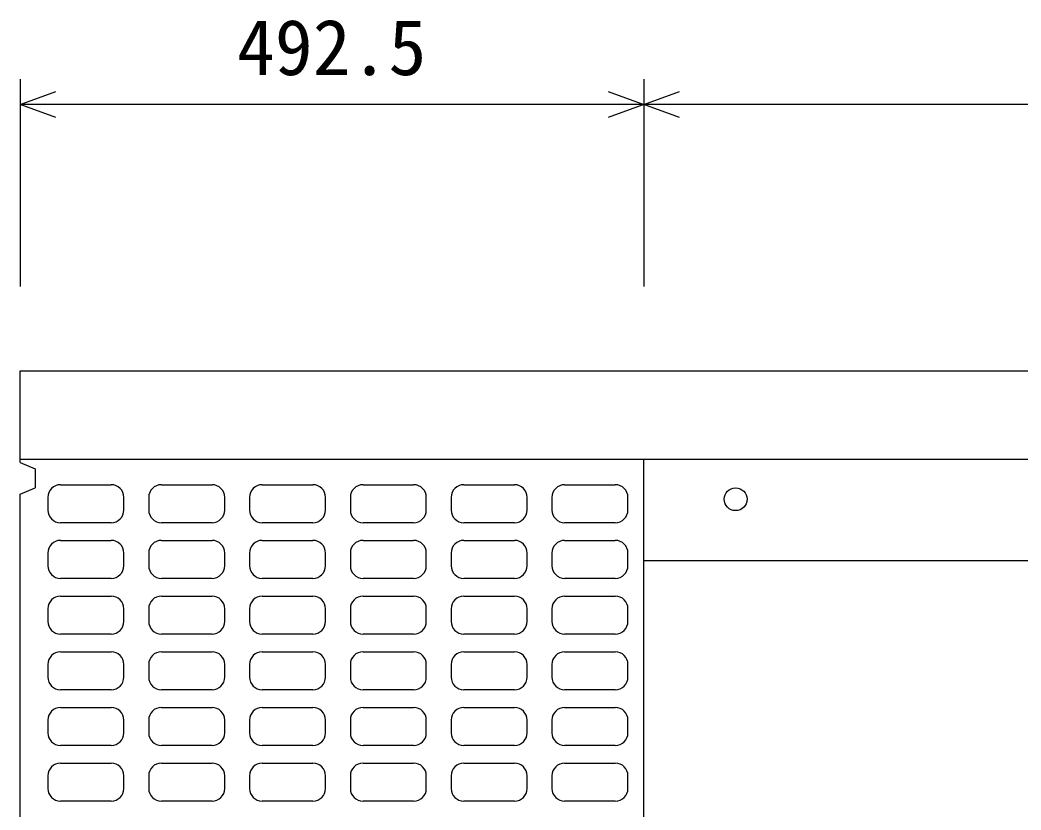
# Model space of a CAD drawing. Units: millimetres, scale not verified. Extents: x -16800 to 16800, y -5940 to 5940.
# Drawn here: x -9444 to -8653, y 3717 to 4341 of the extents above; entities that cross this region are included whole.
import ezdxf
from ezdxf.enums import TextEntityAlignment as Align

# ---------------------------------------------------------------- set-up
doc = ezdxf.new("R2010")
doc.units = ezdxf.units.MM
doc.header["$LTSCALE"] = 20
for name, color, linetype, lineweight in [('0-0_DIM', 7, 'Continuous', 25), ('0-2_HATCH', 6, 'Continuous', 25), ('0-5_OUTLINE', 3, 'Continuous', 25)]:
    doc.layers.add(name, color=color, linetype=linetype, lineweight=lineweight)
doc.styles.add('ＭＳ ゴシック', font='')
doc.styles.get('ＭＳ ゴシック').set_extended_font_data('MS Gothic')

msp = doc.modelspace()

# ---------------------------------------------------------------- linework, layer by layer
at = {"layer": '0-0_DIM'}
for p, q in [((-9443.72, 4294.36), (-9443.72, 4130.6)), ((-8951.22, 4294.36), (-8951.22, 4130.6)), ((-8951.22, 4274.36), (-9443.72, 4274.36)), ((-7936.22, 4274.36), (-8951.22, 4274.36))]:
    msp.add_line(p, q, dxfattribs=at)
for points in [[(-9415.53, 4264.1), (-9443.72, 4274.36), (-9415.53, 4284.62)], [(-8979.41, 4284.62), (-8951.22, 4274.36), (-8979.41, 4264.1)], [(-8923.03, 4264.1), (-8951.22, 4274.36), (-8923.03, 4284.62)]]:
    msp.add_lwpolyline(points, dxfattribs=at)
at = {"layer": '0-2_HATCH'}
for p, q in [((-9411.72, 3973.93), (-9371.72, 3973.93)), ((-9332.12, 3973.93), (-9292.12, 3973.93)), ((-9252.52, 3973.93), (-9212.52, 3973.93)), ((-9172.92, 3973.93), (-9132.92, 3973.93)), ((-9093.32, 3973.93), (-9053.32, 3973.93)), ((-9013.72, 3973.93), (-8973.72, 3973.93)), ((-9421.72, 3963.93), (-9421.72, 3953.93)), ((-9361.72, 3953.93), (-9361.72, 3963.93)), ((-9342.12, 3963.93), (-9342.12, 3953.93)), ((-9282.12, 3953.93), (-9282.12, 3963.93)), ((-9262.52, 3963.93), (-9262.52, 3953.93)), ((-9202.52, 3953.93), (-9202.52, 3963.93)), ((-9182.92, 3963.93), (-9182.92, 3953.93)), ((-9122.92, 3953.93), (-9122.92, 3963.93)), ((-9103.32, 3963.93), (-9103.32, 3953.93)), ((-9043.32, 3953.93), (-9043.32, 3963.93)), ((-9023.72, 3963.93), (-9023.72, 3953.93)), ((-8963.72, 3953.93), (-8963.72, 3963.93)), ((-9371.72, 3943.93), (-9411.72, 3943.93)), ((-9292.12, 3943.93), (-9332.12, 3943.93)), ((-9212.52, 3943.93), (-9252.52, 3943.93)), ((-9132.92, 3943.93), (-9172.92, 3943.93)), ((-9053.32, 3943.93), (-9093.32, 3943.93)), ((-8973.72, 3943.93), (-9013.72, 3943.93)), ((-9411.72, 3929.93), (-9371.72, 3929.93)), ((-9332.12, 3929.93), (-9292.12, 3929.93)), ((-9252.52, 3929.93), (-9212.52, 3929.93)), ((-9172.92, 3929.93), (-9132.92, 3929.93)), ((-9093.32, 3929.93), (-9053.32, 3929.93)), ((-9013.72, 3929.93), (-8973.72, 3929.93)), ((-9421.72, 3919.93), (-9421.72, 3909.93)), ((-9361.72, 3909.93), (-9361.72, 3919.93)), ((-9342.12, 3919.93), (-9342.12, 3909.93)), ((-9282.12, 3909.93), (-9282.12, 3919.93)), ((-9262.52, 3919.93), (-9262.52, 3909.93)), ((-9202.52, 3909.93), (-9202.52, 3919.93)), ((-9182.92, 3919.93), (-9182.92, 3909.93)), ((-9122.92, 3909.93), (-9122.92, 3919.93)), ((-9103.32, 3919.93), (-9103.32, 3909.93)), ((-9043.32, 3909.93), (-9043.32, 3919.93)), ((-9023.72, 3919.93), (-9023.72, 3909.93)), ((-8963.72, 3909.93), (-8963.72, 3919.93)), ((-9371.72, 3899.93), (-9411.72, 3899.93)), ((-9292.12, 3899.93), (-9332.12, 3899.93)), ((-9212.52, 3899.93), (-9252.52, 3899.93)), ((-9132.92, 3899.93), (-9172.92, 3899.93)), ((-9053.32, 3899.93), (-9093.32, 3899.93)), ((-8973.72, 3899.93), (-9013.72, 3899.93)), ((-9411.72, 3885.93), (-9371.72, 3885.93)), ((-9332.12, 3885.93), (-9292.12, 3885.93)), ((-9252.52, 3885.93), (-9212.52, 3885.93)), ((-9172.92, 3885.93), (-9132.92, 3885.93)), ((-9093.32, 3885.93), (-9053.32, 3885.93)), ((-9013.72, 3885.93), (-8973.72, 3885.93)), ((-9421.72, 3875.93), (-9421.72, 3865.93)), ((-9361.72, 3865.93), (-9361.72, 3875.93)), ((-9342.12, 3875.93), (-9342.12, 3865.93)), ((-9282.12, 3865.93), (-9282.12, 3875.93)), ((-9262.52, 3875.93), (-9262.52, 3865.93)), ((-9202.52, 3865.93), (-9202.52, 3875.93)), ((-9182.92, 3875.93), (-9182.92, 3865.93)), ((-9122.92, 3865.93), (-9122.92, 3875.93)), ((-9103.32, 3875.93), (-9103.32, 3865.93)), ((-9043.32, 3865.93), (-9043.32, 3875.93)), ((-9023.72, 3875.93), (-9023.72, 3865.93)), ((-8963.72, 3865.93), (-8963.72, 3875.93)), ((-9371.72, 3855.93), (-9411.72, 3855.93)), ((-9292.12, 3855.93), (-9332.12, 3855.93)), ((-9212.52, 3855.93), (-9252.52, 3855.93)), ((-9132.92, 3855.93), (-9172.92, 3855.93)), ((-9053.32, 3855.93), (-9093.32, 3855.93)), ((-8973.72, 3855.93), (-9013.72, 3855.93)), ((-9411.72, 3841.93), (-9371.72, 3841.93)), ((-9332.12, 3841.93), (-9292.12, 3841.93)), ((-9252.52, 3841.93), (-9212.52, 3841.93)), ((-9172.92, 3841.93), (-9132.92, 3841.93)), ((-9093.32, 3841.93), (-9053.32, 3841.93)), ((-9013.72, 3841.93), (-8973.72, 3841.93)), ((-9421.72, 3831.93), (-9421.72, 3821.93)), ((-9361.72, 3821.93), (-9361.72, 3831.93)), ((-9342.12, 3831.93), (-9342.12, 3821.93)), ((-9282.12, 3821.93), (-9282.12, 3831.93)), ((-9262.52, 3831.93), (-9262.52, 3821.93)), ((-9202.52, 3821.93), (-9202.52, 3831.93)), ((-9182.92, 3831.93), (-9182.92, 3821.93)), ((-9122.92, 3821.93), (-9122.92, 3831.93)), ((-9103.32, 3831.93), (-9103.32, 3821.93)), ((-9043.32, 3821.93), (-9043.32, 3831.93)), ((-9023.72, 3831.93), (-9023.72, 3821.93)), ((-8963.72, 3821.93), (-8963.72, 3831.93)), ((-9371.72, 3811.93), (-9411.72, 3811.93)), ((-9292.12, 3811.93), (-9332.12, 3811.93)), ((-9212.52, 3811.93), (-9252.52, 3811.93)), ((-9132.92, 3811.93), (-9172.92, 3811.93)), ((-9053.32, 3811.93), (-9093.32, 3811.93)), ((-8973.72, 3811.93), (-9013.72, 3811.93)), ((-9411.72, 3797.93), (-9371.72, 3797.93)), ((-9332.12, 3797.93), (-9292.12, 3797.93)), ((-9252.52, 3797.93), (-9212.52, 3797.93)), ((-9172.92, 3797.93), (-9132.92, 3797.93)), ((-9093.32, 3797.93), (-9053.32, 3797.93)), ((-9013.72, 3797.93), (-8973.72, 3797.93)), ((-9421.72, 3787.93), (-9421.72, 3777.93)), ((-9361.72, 3777.93), (-9361.72, 3787.93)), ((-9342.12, 3787.93), (-9342.12, 3777.93)), ((-9282.12, 3777.93), (-9282.12, 3787.93)), ((-9262.52, 3787.93), (-9262.52, 3777.93)), ((-9202.52, 3777.93), (-9202.52, 3787.93)), ((-9182.92, 3787.93), (-9182.92, 3777.93)), ((-9122.92, 3777.93), (-9122.92, 3787.93)), ((-9103.32, 3787.93), (-9103.32, 3777.93)), ((-9043.32, 3777.93), (-9043.32, 3787.93)), ((-9023.72, 3787.93), (-9023.72, 3777.93)), ((-8963.72, 3777.93), (-8963.72, 3787.93)), ((-9371.72, 3767.93), (-9411.72, 3767.93)), ((-9292.12, 3767.93), (-9332.12, 3767.93)), ((-9212.52, 3767.93), (-9252.52, 3767.93)), ((-9132.92, 3767.93), (-9172.92, 3767.93)), ((-9053.32, 3767.93), (-9093.32, 3767.93)), ((-8973.72, 3767.93), (-9013.72, 3767.93)), ((-9411.72, 3753.93), (-9371.72, 3753.93)), ((-9332.12, 3753.93), (-9292.12, 3753.93)), ((-9252.52, 3753.93), (-9212.52, 3753.93)), ((-9172.92, 3753.93), (-9132.92, 3753.93)), ((-9093.32, 3753.93), (-9053.32, 3753.93)), ((-9013.72, 3753.93), (-8973.72, 3753.93)), ((-9421.72, 3743.93), (-9421.72, 3733.93)), ((-9361.72, 3733.93), (-9361.72, 3743.93)), ((-9342.12, 3743.93), (-9342.12, 3733.93)), ((-9282.12, 3733.93), (-9282.12, 3743.93)), ((-9262.52, 3743.93), (-9262.52, 3733.93)), ((-9202.52, 3733.93), (-9202.52, 3743.93)), ((-9182.92, 3743.93), (-9182.92, 3733.93)), ((-9122.92, 3733.93), (-9122.92, 3743.93)), ((-9103.32, 3743.93), (-9103.32, 3733.93)), ((-9043.32, 3733.93), (-9043.32, 3743.93)), ((-9023.72, 3743.93), (-9023.72, 3733.93)), ((-8963.72, 3733.93), (-8963.72, 3743.93)), ((-9371.72, 3723.93), (-9411.72, 3723.93)), ((-9292.12, 3723.93), (-9332.12, 3723.93)), ((-9212.52, 3723.93), (-9252.52, 3723.93)), ((-9132.92, 3723.93), (-9172.92, 3723.93)), ((-9053.32, 3723.93), (-9093.32, 3723.93)), ((-8973.72, 3723.93), (-9013.72, 3723.93))]:
    msp.add_line(p, q, dxfattribs=at)
msp.add_circle((-8878.72, 3962.43), 9, dxfattribs=at)
for centre, start, end in [((-9411.72, 3963.93), 90, 180), ((-9371.72, 3963.93), 0, 90), ((-9332.12, 3963.93), 90, 180), ((-9292.12, 3963.93), 0, 90), ((-9252.52, 3963.93), 90, 180), ((-9212.52, 3963.93), 0, 90), ((-9172.92, 3963.93), 90, 180), ((-9132.92, 3963.93), 0, 90), ((-9093.32, 3963.93), 90, 180), ((-9053.32, 3963.93), 0, 90), ((-9013.72, 3963.93), 90, 180), ((-8973.72, 3963.93), 0, 90), ((-9411.72, 3953.93), 180, 270), ((-9371.72, 3953.93), 270, 0), ((-9332.12, 3953.93), 180, 270), ((-9292.12, 3953.93), 270, 0), ((-9252.52, 3953.93), 180, 270), ((-9212.52, 3953.93), 270, 0), ((-9172.92, 3953.93), 180, 270), ((-9132.92, 3953.93), 270, 0), ((-9093.32, 3953.93), 180, 270), ((-9053.32, 3953.93), 270, 0), ((-9013.72, 3953.93), 180, 270), ((-8973.72, 3953.93), 270, 0), ((-9411.72, 3919.93), 90, 180), ((-9371.72, 3919.93), 0, 90), ((-9332.12, 3919.93), 90, 180), ((-9292.12, 3919.93), 0, 90), ((-9252.52, 3919.93), 90, 180), ((-9212.52, 3919.93), 0, 90), ((-9172.92, 3919.93), 90, 180), ((-9132.92, 3919.93), 0, 90), ((-9093.32, 3919.93), 90, 180), ((-9053.32, 3919.93), 0, 90), ((-9013.72, 3919.93), 90, 180), ((-8973.72, 3919.93), 0, 90), ((-9411.72, 3909.93), 180, 270), ((-9371.72, 3909.93), 270, 0), ((-9332.12, 3909.93), 180, 270), ((-9292.12, 3909.93), 270, 0), ((-9252.52, 3909.93), 180, 270), ((-9212.52, 3909.93), 270, 0), ((-9172.92, 3909.93), 180, 270), ((-9132.92, 3909.93), 270, 0), ((-9093.32, 3909.93), 180, 270), ((-9053.32, 3909.93), 270, 0), ((-9013.72, 3909.93), 180, 270), ((-8973.72, 3909.93), 270, 0), ((-9411.72, 3875.93), 90, 180), ((-9371.72, 3875.93), 0, 90), ((-9332.12, 3875.93), 90, 180), ((-9292.12, 3875.93), 0, 90), ((-9252.52, 3875.93), 90, 180), ((-9212.52, 3875.93), 0, 90), ((-9172.92, 3875.93), 90, 180), ((-9132.92, 3875.93), 0, 90), ((-9093.32, 3875.93), 90, 180), ((-9053.32, 3875.93), 0, 90), ((-9013.72, 3875.93), 90, 180), ((-8973.72, 3875.93), 0, 90), ((-9411.72, 3865.93), 180, 270), ((-9371.72, 3865.93), 270, 0), ((-9332.12, 3865.93), 180, 270), ((-9292.12, 3865.93), 270, 0), ((-9252.52, 3865.93), 180, 270), ((-9212.52, 3865.93), 270, 0), ((-9172.92, 3865.93), 180, 270), ((-9132.92, 3865.93), 270, 0), ((-9093.32, 3865.93), 180, 270), ((-9053.32, 3865.93), 270, 0), ((-9013.72, 3865.93), 180, 270), ((-8973.72, 3865.93), 270, 0), ((-9411.72, 3831.93), 90, 180), ((-9371.72, 3831.93), 0, 90), ((-9332.12, 3831.93), 90, 180), ((-9292.12, 3831.93), 0, 90), ((-9252.52, 3831.93), 90, 180), ((-9212.52, 3831.93), 0, 90), ((-9172.92, 3831.93), 90, 180), ((-9132.92, 3831.93), 0, 90), ((-9093.32, 3831.93), 90, 180), ((-9053.32, 3831.93), 0, 90), ((-9013.72, 3831.93), 90, 180), ((-8973.72, 3831.93), 0, 90), ((-9411.72, 3821.93), 180, 270), ((-9371.72, 3821.93), 270, 0), ((-9332.12, 3821.93), 180, 270), ((-9292.12, 3821.93), 270, 0), ((-9252.52, 3821.93), 180, 270), ((-9212.52, 3821.93), 270, 0), ((-9172.92, 3821.93), 180, 270), ((-9132.92, 3821.93), 270, 0), ((-9093.32, 3821.93), 180, 270), ((-9053.32, 3821.93), 270, 0), ((-9013.72, 3821.93), 180, 270), ((-8973.72, 3821.93), 270, 0), ((-9411.72, 3787.93), 90, 180), ((-9371.72, 3787.93), 0, 90), ((-9332.12, 3787.93), 90, 180), ((-9292.12, 3787.93), 0, 90), ((-9252.52, 3787.93), 90, 180), ((-9212.52, 3787.93), 0, 90), ((-9172.92, 3787.93), 90, 180), ((-9132.92, 3787.93), 0, 90), ((-9093.32, 3787.93), 90, 180), ((-9053.32, 3787.93), 0, 90), ((-9013.72, 3787.93), 90, 180), ((-8973.72, 3787.93), 0, 90), ((-9411.72, 3777.93), 180, 270), ((-9371.72, 3777.93), 270, 0), ((-9332.12, 3777.93), 180, 270), ((-9292.12, 3777.93), 270, 0), ((-9252.52, 3777.93), 180, 270), ((-9212.52, 3777.93), 270, 0), ((-9172.92, 3777.93), 180, 270), ((-9132.92, 3777.93), 270, 0), ((-9093.32, 3777.93), 180, 270), ((-9053.32, 3777.93), 270, 0), ((-9013.72, 3777.93), 180, 270), ((-8973.72, 3777.93), 270, 0), ((-9411.72, 3743.93), 90, 180), ((-9371.72, 3743.93), 0, 90), ((-9332.12, 3743.93), 90, 180), ((-9292.12, 3743.93), 0, 90), ((-9252.52, 3743.93), 90, 180), ((-9212.52, 3743.93), 0, 90), ((-9172.92, 3743.93), 90, 180), ((-9132.92, 3743.93), 0, 90), ((-9093.32, 3743.93), 90, 180), ((-9053.32, 3743.93), 0, 90), ((-9013.72, 3743.93), 90, 180), ((-8973.72, 3743.93), 0, 90), ((-9411.72, 3733.93), 180, 270), ((-9371.72, 3733.93), 270, 0), ((-9332.12, 3733.93), 180, 270), ((-9292.12, 3733.93), 270, 0), ((-9252.52, 3733.93), 180, 270), ((-9212.52, 3733.93), 270, 0), ((-9172.92, 3733.93), 180, 270), ((-9132.92, 3733.93), 270, 0), ((-9093.32, 3733.93), 180, 270), ((-9053.32, 3733.93), 270, 0), ((-9013.72, 3733.93), 180, 270), ((-8973.72, 3733.93), 270, 0)]:
    msp.add_arc(centre, 10, start, end, dxfattribs=at)
at = {"layer": '0-5_OUTLINE'}
for p, q in [((-9443.72, 3991.43), (-9443.72, 4063.93)), ((-9443.72, 4063.93), (-7443.72, 4063.93)), ((-7443.72, 3993.93), (-9443.72, 3993.93)), ((-9443.72, 3991.43), (-9431.72, 3986.43)), ((-8951.22, 3163.93), (-8951.22, 3993.93)), ((-9431.72, 3986.43), (-9431.72, 3971.43)), ((-8951.22, 3913.93), (-7936.22, 3913.93))]:
    msp.add_line(p, q, dxfattribs=at)
msp.add_lwpolyline([(-9443.72, 3191.43), (-9443.72, 3966.43), (-9431.72, 3971.43)], dxfattribs=at)

# ---------------------------------------------------------------- texts
at = {"layer": '0-0_DIM', "style": 'ＭＳ ゴシック'}
msp.add_text('492.5', height=43.99, dxfattribs=at).set_placement((-9272.47, 4284.36), align=Align.BOTTOM_LEFT)

doc.saveas('drawing.dxf')
